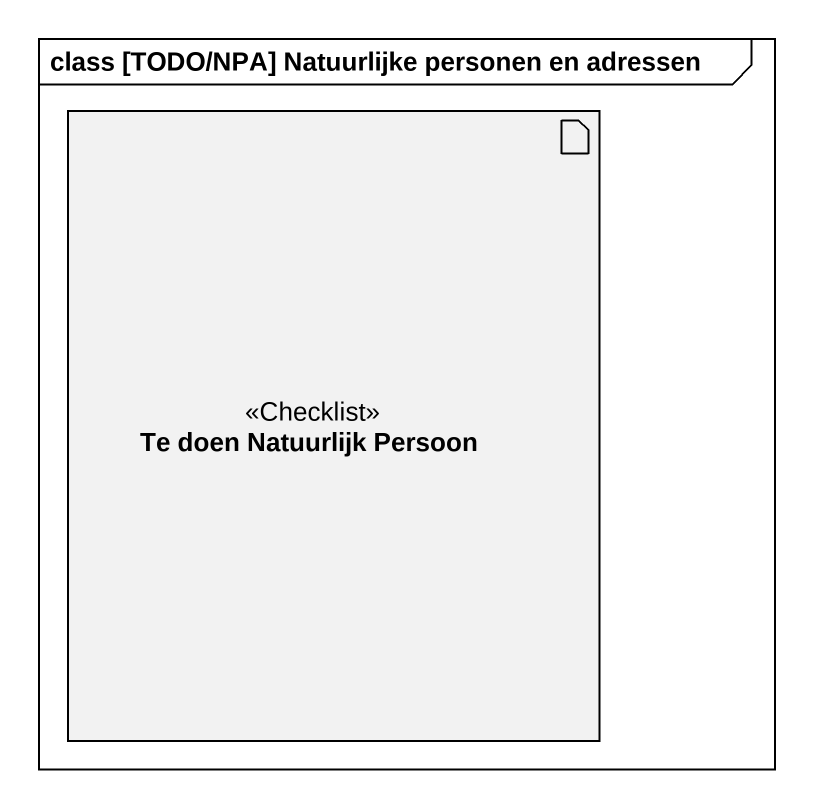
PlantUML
@startuml
mainframe class [TODO/NPA] Natuurlijke personen en adressen
artifact "Te doen Natuurlijk Persoon" as Te_doen_Natuurlijk_Persoon <<Checklist>>
@enduml
